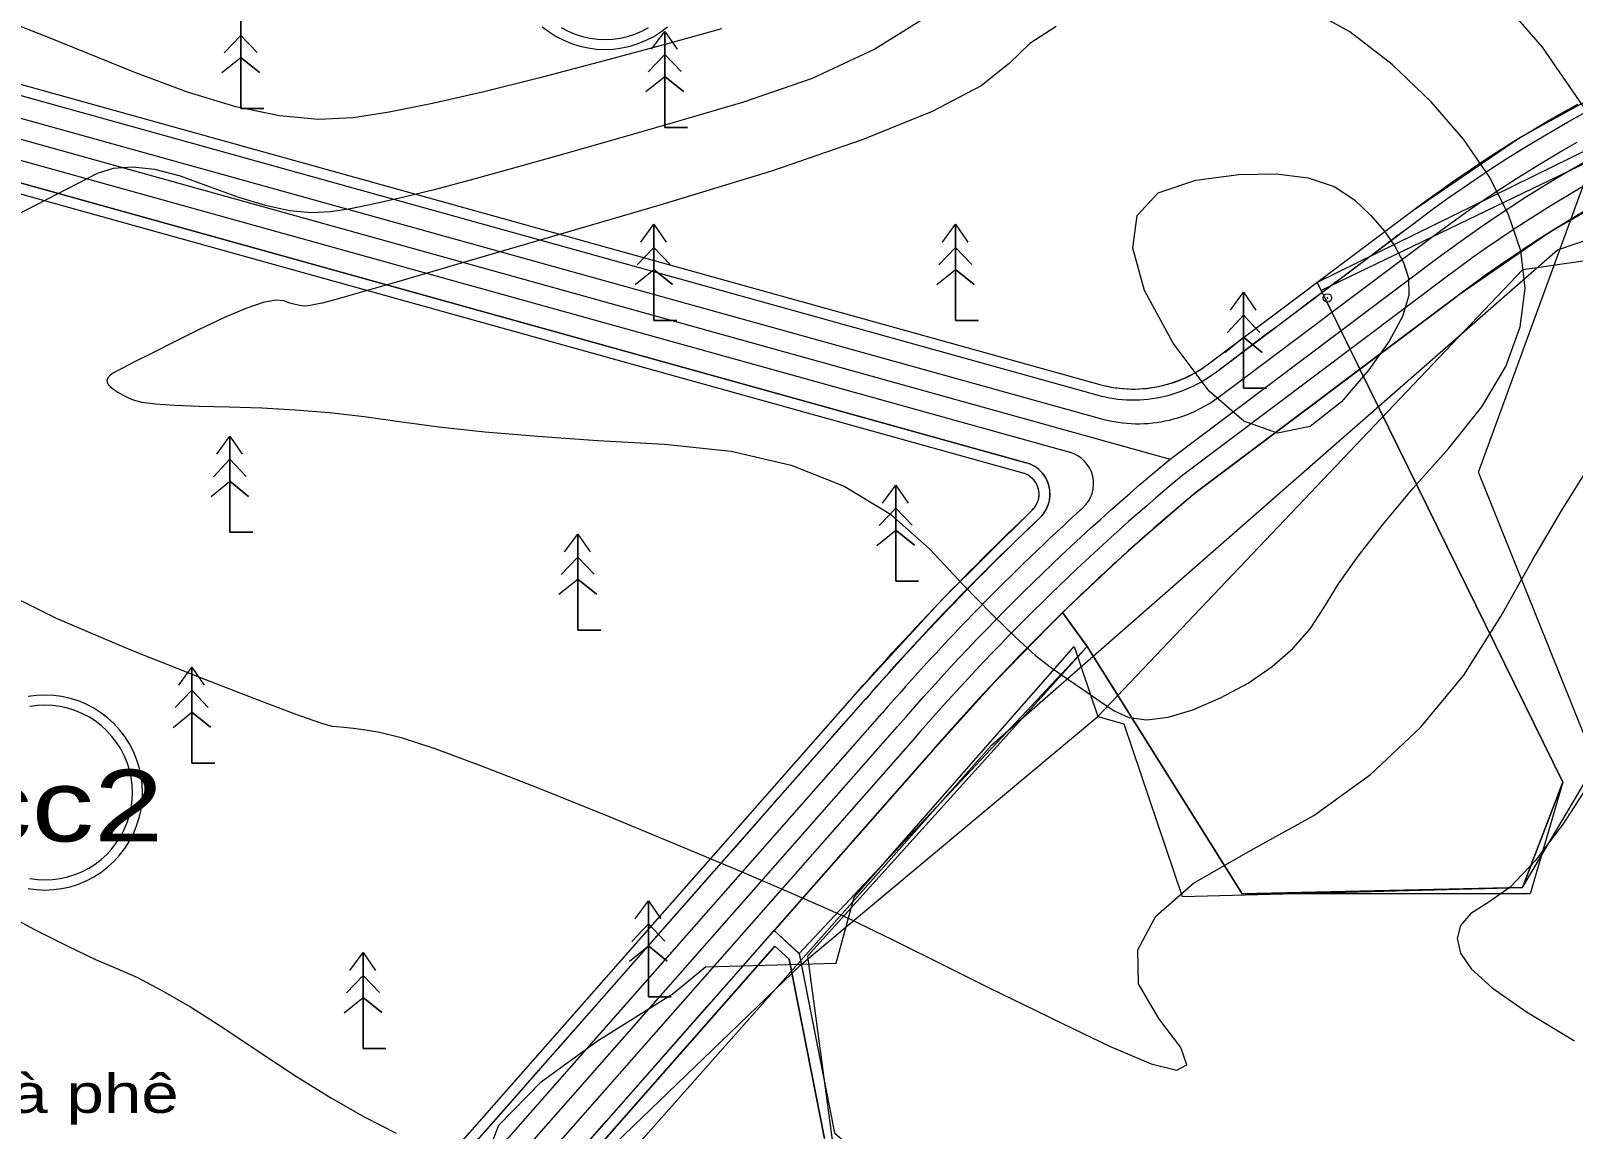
# Model space of a CAD drawing. Header units: metres. Extents: x 532950 to 537618, y 1849954 to 1853119.
# Drawn here: x 535438.9 to 535722.6, y 1851212.1 to 1851414.2 of the extents above; entities that cross this region are included whole.
import ezdxf

# ---------------------------------------------------------------- set-up
doc = ezdxf.new("R2010")
doc.units = ezdxf.units.M
doc.header["$LTSCALE"] = 3.1
doc.header["$PDMODE"] = 32
doc.header["$PDSIZE"] = 1.55
for name, color, linetype, lineweight in [('11', 7, 'Continuous', 13), ('12', 7, 'Continuous', 13), ('31', 7, 'Continuous', 13), ('44', 7, 'Continuous', 13), ('46', 7, 'Continuous', 13), ('48', 7, 'Continuous', 13), ('52', 7, 'Continuous', 13), ('53', 7, 'Continuous', 13), ('55', 7, 'Continuous', 13), ('58', 7, 'Continuous', 13), ('9', 7, 'Continuous', 13)]:
    doc.layers.add(name, color=color, linetype=linetype, lineweight=lineweight)

msp = doc.modelspace()

# ---------------------------------------------------------------- linework, layer by layer
at = {"layer": '11'}
for points in [[(535371.55, 1851412.45), (535648.5, 1851335.4)], [(535395.84, 1851056.05), (535598.32, 1851286.16), (535599.91, 1851287.99), (535601.51, 1851289.81), (535603.13, 1851291.62), (535604.75, 1851293.43), (535606.38, 1851295.22), (535608.03, 1851297.01), (535609.68, 1851298.79), (535611.35, 1851300.55), (535613.02, 1851302.31), (535614.7, 1851304.06), (535616.4, 1851305.8), (535618.1, 1851307.53), (535619.81, 1851309.25), (535621.54, 1851310.96), (535623.27, 1851312.66), (535625.01, 1851314.35), (535626.76, 1851316.03), (535628.52, 1851317.7), (535630.29, 1851319.36), (535632.07, 1851321.01), (535633.86, 1851322.65), (535635.66, 1851324.28), (535637.47, 1851325.9), (535639.28, 1851327.51), (535641.11, 1851329.11), (535642.94, 1851330.7), (535644.79, 1851332.28), (535646.64, 1851333.85), (535648.5, 1851335.4), (535697.82, 1851372.46), (535700.44, 1851374.4), (535703.08, 1851376.31), (535705.75, 1851378.18), (535708.45, 1851380.02), (535711.16, 1851381.82), (535713.9, 1851383.59), (535716.66, 1851385.32), (535719.45, 1851387.01), (535722.25, 1851388.67), (535725.08, 1851390.29)]]:
    msp.add_lwpolyline(points, dxfattribs=at)
at = {"layer": '12'}
for points in [[(535398.1, 1851415.18), (535635.57, 1851349.12), (535637.62, 1851348.65), (535639.7, 1851348.37), (535641.81, 1851348.28), (535643.91, 1851348.38), (535646, 1851348.68), (535648.04, 1851349.16), (535650.04, 1851349.83), (535651.97, 1851350.68), (535653.81, 1851351.71), (535655.55, 1851352.89), (535693.15, 1851381.15), (535712.84, 1851394.54), (535733.71, 1851406.01)], [(535398.1, 1851415.18), (535635.57, 1851349.12), (535636.27, 1851348.94), (535636.98, 1851348.78), (535637.69, 1851348.64), (535638.41, 1851348.52), (535639.13, 1851348.43), (535639.85, 1851348.36), (535640.57, 1851348.31), (535641.3, 1851348.28), (535642.03, 1851348.28), (535642.75, 1851348.3), (535643.48, 1851348.35), (535644.2, 1851348.41), (535644.92, 1851348.5), (535645.64, 1851348.62), (535646.35, 1851348.75), (535647.06, 1851348.91), (535647.77, 1851349.09), (535648.46, 1851349.29), (535649.15, 1851349.51), (535649.84, 1851349.76), (535650.51, 1851350.02), (535651.18, 1851350.31), (535651.84, 1851350.62), (535652.48, 1851350.95), (535653.12, 1851351.3), (535653.75, 1851351.67), (535654.36, 1851352.06), (535654.96, 1851352.47), (535655.55, 1851352.89), (535693.15, 1851381.15), (535695.79, 1851383.11), (535698.46, 1851385.03), (535701.14, 1851386.92), (535703.86, 1851388.77), (535706.6, 1851390.58), (535709.36, 1851392.36), (535712.14, 1851394.11), (535714.95, 1851395.82), (535717.78, 1851397.49), (535720.63, 1851399.12), (535723.5, 1851400.72)]]:
    msp.add_lwpolyline(points, dxfattribs=at)
at = {"layer": '31'}
for points in [[(535584.92, 1851210.36), (535578.37, 1851243.36), (535575.78, 1851245.79), (535398.7, 1851044.53)], [(535398.7, 1851044.53), (535575.78, 1851245.79), (535578.37, 1851243.36), (535584.92, 1851210.36)]]:
    msp.add_lwpolyline(points, dxfattribs=at)
at = {"layer": '44'}
msp.add_lwpolyline([(535879.64, 1851388.24), (535843.04, 1851396.21), (535771.25, 1851398.92), (535755.74, 1851396.46), (535736.74, 1851387.63), (535718.55, 1851377.25), (535701.29, 1851365.38), (535683.38, 1851351.91), (535720.75, 1851275.92), (535713.3, 1851256.54), (535661.75, 1851255.42), (535633.25, 1851300.92), (535628.72, 1851307.15), (535616.16, 1851294.37), (535604.16, 1851281.06), (535575.65, 1851248.66), (535580.25, 1851244.42), (535586.75, 1851211.42)], dxfattribs=at)
at = {"layer": '46'}
msp.add_lwpolyline([(535628.72, 1851307.15), (535633.25, 1851300.92), (535661.75, 1851255.42), (535713.3, 1851256.54), (535720.75, 1851275.92), (535683.38, 1851351.91), (535653.31, 1851329.32), (535640.8, 1851318.48)], close=True, dxfattribs=at)
at = {"layer": '48'}
for points in [[(536135.62, 1851789.72), (535515.37, 1851926.72), (535258.5, 1851965.9), (535022.43, 1852017.88), (534680.95, 1852158.73), (534430.5, 1852265), (534355.97, 1852086.4), (534346.16, 1851984.65), (534462.32, 1851750.84), (534498.61, 1851623.52), (534531.7, 1851526.54), (534597.02, 1851432.26), (534785.89, 1851296.54), (534919.77, 1851224.01), (534977.2, 1851164.91), (535024.78, 1851103.67), (535103, 1851049.67), (535187.68, 1851009.38), (535275.9, 1851002), (535384.77, 1851022.15), (535615.71, 1851282.83), (535719.74, 1851373.89), (535864.1, 1851423.04), (536000.85, 1851463.59)], [(535474.74, 1851160.47), (535590.98, 1851292.57), (535606.68, 1851309.65), (535623.13, 1851326.01), (535623.38, 1851326.27), (535623.6, 1851326.54), (535623.8, 1851326.83), (535623.97, 1851327.14), (535624.11, 1851327.46), (535624.22, 1851327.8), (535624.31, 1851328.14), (535624.36, 1851328.49), (535624.38, 1851328.84), (535624.38, 1851329.19), (535624.34, 1851329.54), (535624.27, 1851329.89), (535624.17, 1851330.22), (535624.04, 1851330.55), (535623.89, 1851330.87), (535623.71, 1851331.17), (535623.5, 1851331.45), (535623.26, 1851331.72), (535623.01, 1851331.96), (535622.73, 1851332.18), (535622.44, 1851332.38), (535622.13, 1851332.55), (535621.81, 1851332.69), (535621.48, 1851332.8), (535391.37, 1851396.81)], [(535474.74, 1851160.47), (535590.98, 1851292.57), (535592.03, 1851293.77), (535593.1, 1851294.97), (535594.16, 1851296.16), (535595.23, 1851297.35), (535596.31, 1851298.54), (535597.38, 1851299.72), (535598.46, 1851300.9), (535599.55, 1851302.08), (535600.64, 1851303.25), (535601.73, 1851304.42), (535602.82, 1851305.59), (535603.92, 1851306.75), (535605.02, 1851307.91), (535606.13, 1851309.07), (535607.24, 1851310.22), (535608.35, 1851311.37), (535609.47, 1851312.52), (535610.59, 1851313.66), (535611.71, 1851314.8), (535612.84, 1851315.94), (535613.97, 1851317.07), (535615.1, 1851318.2), (535616.24, 1851319.33), (535617.38, 1851320.45), (535618.52, 1851321.57), (535619.67, 1851322.69), (535620.82, 1851323.8), (535621.98, 1851324.91), (535623.13, 1851326.01), (535623.34, 1851326.22), (535623.53, 1851326.44), (535623.7, 1851326.68), (535623.85, 1851326.93), (535623.99, 1851327.18), (535624.1, 1851327.45), (535624.2, 1851327.73), (535624.28, 1851328.01), (535624.33, 1851328.29), (535624.37, 1851328.58), (535624.38, 1851328.87), (535624.38, 1851329.17), (535624.35, 1851329.46), (535624.3, 1851329.74), (535624.23, 1851330.03), (535624.14, 1851330.3), (535624.03, 1851330.58), (535623.91, 1851330.84), (535623.76, 1851331.09), (535623.59, 1851331.33), (535623.41, 1851331.56), (535623.21, 1851331.77), (535623, 1851331.97), (535622.77, 1851332.15), (535622.53, 1851332.32), (535622.28, 1851332.47), (535622.02, 1851332.6), (535621.75, 1851332.71), (535621.48, 1851332.8), (535391.37, 1851396.81)]]:
    msp.add_lwpolyline(points, dxfattribs=at)
at = {"layer": '52'}
for p, q in [((535388.96, 1851403.71), (535630.02, 1851336.65)), ((535699.5, 1851369.03), (535650.83, 1851332.46)), ((535477.42, 1851154.44), (535595.49, 1851288.62)), ((535601.14, 1851283.69), (535396.17, 1851050.75))]:
    msp.add_line(p, q, dxfattribs=at)
msp.add_lwpolyline([(535391.28, 1851410.85), (535635.86, 1851342.81), (535636.62, 1851342.61), (535637.39, 1851342.44), (535638.17, 1851342.29), (535638.94, 1851342.16), (535639.73, 1851342.06), (535640.51, 1851341.98), (535641.3, 1851341.93), (535642.09, 1851341.9), (535642.88, 1851341.9), (535643.67, 1851341.92), (535644.46, 1851341.97), (535645.24, 1851342.04), (535646.03, 1851342.14), (535646.81, 1851342.26), (535647.58, 1851342.41), (535648.35, 1851342.58), (535649.12, 1851342.77), (535649.88, 1851342.99), (535650.63, 1851343.24), (535651.37, 1851343.5), (535652.1, 1851343.79), (535652.83, 1851344.11), (535653.54, 1851344.44), (535654.25, 1851344.8), (535654.94, 1851345.18), (535655.62, 1851345.58), (535656.28, 1851346), (535656.94, 1851346.45), (535657.58, 1851346.91), (535696.14, 1851375.89), (535698.76, 1851377.83), (535701.41, 1851379.74), (535704.07, 1851381.61), (535706.77, 1851383.45), (535709.48, 1851385.25), (535712.22, 1851387.02), (535714.98, 1851388.75), (535717.77, 1851390.44), (535720.58, 1851392.1), (535723.4, 1851393.72)], dxfattribs=at)
for centre, radius, start, end in [((535849.68, 1851169.17), 250, 105.2579, 126.9219), ((535628.41, 1851330.87), 6, 312.1594, 74.4541), ((535923.4, 1851005.08), 425.99, 129.7803, 139.1549), ((535923.4, 1851005.08), 433.49, 132.1594, 139.1506)]:
    msp.add_arc(centre, radius, start, end, dxfattribs=at)
at = {"layer": '53'}
for p, q in [((535391.9, 1851398.74), (535622.02, 1851334.73)), ((535653.31, 1851329.32), (535701.29, 1851365.38)), ((535476.24, 1851159.15), (535592.48, 1851291.25)), ((535397.2, 1851045.86), (535604.16, 1851281.06))]:
    msp.add_line(p, q, dxfattribs=at)
for points in [[(535397.57, 1851413.26), (535635.03, 1851347.2), (535635.79, 1851347), (535636.56, 1851346.82), (535637.34, 1851346.67), (535638.12, 1851346.54), (535638.9, 1851346.44), (535639.69, 1851346.36), (535640.47, 1851346.31), (535641.26, 1851346.29), (535642.05, 1851346.28), (535642.84, 1851346.31), (535643.63, 1851346.35), (535644.42, 1851346.43), (535645.2, 1851346.52), (535645.98, 1851346.64), (535646.75, 1851346.79), (535647.52, 1851346.96), (535648.29, 1851347.16), (535649.05, 1851347.38), (535649.8, 1851347.62), (535650.54, 1851347.89), (535651.28, 1851348.17), (535652, 1851348.49), (535652.72, 1851348.82), (535653.42, 1851349.18), (535654.11, 1851349.56), (535654.79, 1851349.96), (535655.46, 1851350.39), (535656.11, 1851350.83), (535656.75, 1851351.29), (535694.35, 1851379.55), (535696.97, 1851381.49), (535699.61, 1851383.4), (535702.28, 1851385.27), (535704.98, 1851387.11), (535707.69, 1851388.91), (535710.43, 1851390.68), (535713.19, 1851392.41), (535715.98, 1851394.1), (535718.78, 1851395.76), (535721.61, 1851397.38), (535724.46, 1851398.96)], [(535626.37, 1851329.29), (535626.33, 1851329.72), (535626.26, 1851330.15), (535626.16, 1851330.58), (535626.02, 1851330.99), (535625.86, 1851331.4), (535625.66, 1851331.79), (535625.44, 1851332.17), (535625.2, 1851332.53), (535624.92, 1851332.87), (535624.63, 1851333.19), (535624.31, 1851333.49), (535623.97, 1851333.76), (535623.61, 1851334.01), (535623.23, 1851334.23), (535622.84, 1851334.42), (535622.44, 1851334.59), (535622.02, 1851334.73), (535391.9, 1851398.74)], [(535520.33, 1851209.26), (535524.34, 1851213.82), (535528.35, 1851218.37), (535532.36, 1851222.93), (535536.37, 1851227.48), (535540.38, 1851232.04), (535544.38, 1851236.59), (535548.39, 1851241.15), (535552.4, 1851245.71), (535556.41, 1851250.26), (535560.42, 1851254.82), (535564.43, 1851259.37), (535568.44, 1851263.93), (535572.44, 1851268.48), (535576.45, 1851273.04), (535580.46, 1851277.6), (535584.47, 1851282.15), (535588.48, 1851286.71), (535592.48, 1851291.25), (535593.53, 1851292.45), (535594.59, 1851293.64), (535595.65, 1851294.83), (535596.72, 1851296.01), (535597.79, 1851297.19), (535598.86, 1851298.37), (535599.94, 1851299.55), (535601.02, 1851300.72), (535602.1, 1851301.89), (535603.19, 1851303.06), (535604.28, 1851304.22), (535605.37, 1851305.38), (535606.47, 1851306.53), (535607.57, 1851307.69), (535608.68, 1851308.84), (535609.79, 1851309.98), (535610.9, 1851311.12), (535612.02, 1851312.26), (535613.13, 1851313.4), (535614.26, 1851314.53), (535615.38, 1851315.66), (535616.51, 1851316.78), (535617.64, 1851317.91), (535618.78, 1851319.02), (535619.92, 1851320.14), (535621.06, 1851321.25), (535622.21, 1851322.36), (535623.36, 1851323.46), (535624.51, 1851324.56), (535624.82, 1851324.88), (535625.1, 1851325.21), (535625.36, 1851325.56), (535625.59, 1851325.93), (535625.79, 1851326.32), (535625.96, 1851326.72), (535626.11, 1851327.13), (535626.23, 1851327.55), (535626.31, 1851327.98), (535626.36, 1851328.42), (535626.38, 1851328.85), (535626.37, 1851329.29)]]:
    msp.add_lwpolyline(points, dxfattribs=at)
for centre, radius, start, end in [((535851.47, 1851165.51), 250, 105.2579, 126.9219), ((535620.41, 1851328.95), 6, 313.0926, 74.4541), ((535923.4, 1851005.08), 421.99, 129.7938, 139.1573), ((535923.4, 1851005.08), 437.49, 133.0926, 139.1483)]:
    msp.add_arc(centre, radius, start, end, dxfattribs=at)
at = {"layer": '55'}
for p, q in [((535477.52, 1851417.59), (535477.52, 1851399.92)), ((535555.52, 1851414.09), (535555.52, 1851396.42)), ((535474.46, 1851410.15), (535477.52, 1851413.35)), ((535480.5, 1851410.21), (535477.52, 1851413.35)), ((535474.04, 1851406.52), (535477.52, 1851409.3)), ((535480.93, 1851406.53), (535477.52, 1851409.3)), ((535552.46, 1851406.65), (535555.52, 1851409.85)), ((535558.5, 1851406.71), (535555.52, 1851409.85)), ((535552.04, 1851403.02), (535555.52, 1851405.8)), ((535558.93, 1851403.03), (535555.52, 1851405.8)), ((535477.52, 1851399.92), (535481.72, 1851399.92)), ((535555.52, 1851396.42), (535559.72, 1851396.42)), ((535553.52, 1851378.59), (535553.52, 1851360.92)), ((535609.02, 1851378.59), (535609.02, 1851360.92)), ((535550.46, 1851371.15), (535553.52, 1851374.35)), ((535556.5, 1851371.21), (535553.52, 1851374.35)), ((535605.96, 1851371.15), (535609.02, 1851374.35)), ((535612, 1851371.21), (535609.02, 1851374.35)), ((535550.04, 1851367.52), (535553.52, 1851370.3)), ((535556.93, 1851367.53), (535553.52, 1851370.3)), ((535605.54, 1851367.52), (535609.02, 1851370.3)), ((535612.43, 1851367.53), (535609.02, 1851370.3)), ((535662.02, 1851366.09), (535662.02, 1851348.42)), ((535553.52, 1851360.92), (535557.72, 1851360.92)), ((535609.02, 1851360.92), (535613.22, 1851360.92)), ((535658.96, 1851358.65), (535662.02, 1851361.85)), ((535665, 1851358.71), (535662.02, 1851361.85)), ((535658.54, 1851355.02), (535662.02, 1851357.8)), ((535665.43, 1851355.03), (535662.02, 1851357.8)), ((535662.02, 1851348.42), (535666.22, 1851348.42)), ((535475.52, 1851339.59), (535475.52, 1851321.92)), ((535472.46, 1851332.15), (535475.52, 1851335.35)), ((535478.5, 1851332.21), (535475.52, 1851335.35)), ((535472.04, 1851328.52), (535475.52, 1851331.3)), ((535478.93, 1851328.53), (535475.52, 1851331.3)), ((535598.02, 1851330.59), (535598.02, 1851312.92)), ((535594.96, 1851323.15), (535598.02, 1851326.35)), ((535601, 1851323.21), (535598.02, 1851326.35)), ((535475.52, 1851321.92), (535479.72, 1851321.92)), ((535539.52, 1851321.59), (535539.52, 1851303.92)), ((535594.54, 1851319.52), (535598.02, 1851322.3)), ((535601.43, 1851319.53), (535598.02, 1851322.3)), ((535536.46, 1851314.15), (535539.52, 1851317.35)), ((535542.5, 1851314.21), (535539.52, 1851317.35)), ((535536.04, 1851310.52), (535539.52, 1851313.3)), ((535542.93, 1851310.53), (535539.52, 1851313.3)), ((535598.02, 1851312.92), (535602.22, 1851312.92)), ((535539.52, 1851303.92), (535543.72, 1851303.92)), ((535468.52, 1851297.09), (535468.52, 1851279.42)), ((535465.46, 1851289.65), (535468.52, 1851292.85)), ((535471.5, 1851289.71), (535468.52, 1851292.85)), ((535465.04, 1851286.02), (535468.52, 1851288.8)), ((535471.93, 1851286.03), (535468.52, 1851288.8)), ((535468.52, 1851279.42), (535472.72, 1851279.42)), ((535552.52, 1851254.09), (535552.52, 1851236.42)), ((535549.46, 1851246.65), (535552.52, 1851249.85)), ((535555.5, 1851246.71), (535552.52, 1851249.85)), ((535500.02, 1851244.59), (535500.02, 1851226.92)), ((535549.04, 1851243.02), (535552.52, 1851245.8)), ((535555.93, 1851243.03), (535552.52, 1851245.8)), ((535496.96, 1851237.15), (535500.02, 1851240.35)), ((535503, 1851237.21), (535500.02, 1851240.35)), ((535496.54, 1851233.52), (535500.02, 1851236.3)), ((535503.43, 1851233.53), (535500.02, 1851236.3)), ((535552.52, 1851236.42), (535556.72, 1851236.42)), ((535500.02, 1851226.92), (535504.22, 1851226.92))]:
    msp.add_line(p, q, dxfattribs=at)
for points in [[(534435.03, 1852302.36), (534325.72, 1852049.19), (534353.84, 1851932.14), (534451.76, 1851760.49), (534494.46, 1851609.32), (534521.83, 1851454.43), (534874.06, 1851297.73), (534980.01, 1851227.29), (535025.25, 1851130.42), (535137.96, 1851046.53), (535351.9, 1851022.3), (535580.64, 1851242.44), (535635.18, 1851288.02), (535713.41, 1851370.26), (536002.4, 1851411.83), (536158.14, 1851571.22), (536125.75, 1851798.92), (536134.25, 1851845.92), (534499.31, 1852312.5)], [(535692.43, 1851365.49), (535691.24, 1851361.61), (535688.77, 1851357.06), (535685.02, 1851351.84), (535680.01, 1851345.94), (535674.24, 1851341.38), (535668.27, 1851340.18), (535662.07, 1851342.34), (535655.65, 1851347.87), (535649.02, 1851356.75), (535643.8, 1851366.39), (535641.61, 1851374.22), (535642.45, 1851380.21), (535646.32, 1851384.38), (535653.23, 1851386.73), (535661.14, 1851387.73), (535668.02, 1851387.87), (535673.86, 1851387.14), (535678.66, 1851385.54), (535682.44, 1851383.08), (535685.44, 1851380.19), (535687.94, 1851377.31), (535689.92, 1851374.43), (535691.4, 1851371.56), (535692.36, 1851368.69)]]:
    msp.add_lwpolyline(points, close=True, dxfattribs=at)
for points in [[(535890.75, 1851425.42), (535873.75, 1851389.92), (535771.25, 1851398.92), (535730.25, 1851392.42), (535676.25, 1851366.42), (535720.75, 1851275.92), (535714.75, 1851255.42), (535661.75, 1851255.42), (535633.25, 1851300.92), (535580.25, 1851244.42), (535586.75, 1851211.42), (535668.75, 1851139.92), (535718.75, 1851139.92), (535765.25, 1851093.42), (535782.25, 1851036.42), (535706.25, 1850935.42), (535697.75, 1850879.92), (535712.15, 1850835.21)], [(535724.46, 1851400.34), (535716.99, 1851411.17), (535707.61, 1851422.02)], [(535464.96, 1851356.78), (535461.05, 1851354.82), (535457.97, 1851353.27), (535455.73, 1851352.13), (535454.33, 1851351.41), (535453.52, 1851350.9), (535453.03, 1851350.37), (535452.85, 1851349.84), (535453, 1851349.3), (535453.47, 1851348.75), (535454.14, 1851348.2), (535454.91, 1851347.68), (535455.76, 1851347.19), (535456.7, 1851346.73), (535457.73, 1851346.29), (535459.3, 1851345.89), (535461.84, 1851345.57), (535465.36, 1851345.32), (535469.86, 1851345.13), (535475.34, 1851345.02), (535481.37, 1851344.84), (535487.53, 1851344.48), (535493.8, 1851343.94), (535500.19, 1851343.2), (535506.71, 1851342.29), (535513.92, 1851341.31), (535522.4, 1851340.41), (535532.15, 1851339.59), (535543.17, 1851338.83), (535555.46, 1851338.16), (535567.75, 1851336.87), (535578.77, 1851334.29), (535588.53, 1851330.42), (535597.03, 1851325.26), (535604.26, 1851318.8), (535610.42, 1851312.25), (535615.72, 1851306.81), (535620.15, 1851302.48), (535623.72, 1851299.25), (535626.43, 1851297.14), (535628.71, 1851295.56), (535631.03, 1851293.97), (535633.38, 1851292.35), (535635.76, 1851290.71), (535638.18, 1851289.06), (535640.9, 1851287.82), (535644.22, 1851287.43), (535648.14, 1851287.91), (535652.65, 1851289.24), (535657.75, 1851291.43), (535662.83, 1851294.18), (535667.27, 1851297.22), (535671.08, 1851300.54), (535674.24, 1851304.15), (535676.76, 1851308.03), (535679.44, 1851312.42), (535683.08, 1851317.55), (535687.68, 1851323.42), (535693.23, 1851330.03), (535699.75, 1851337.38), (535705.87, 1851345), (535710.26, 1851352.45), (535712.91, 1851359.72), (535713.82, 1851366.81), (535713, 1851373.72), (535710.7, 1851380.55), (535707.19, 1851387.39), (535702.46, 1851394.24), (535696.53, 1851401.11), (535689.37, 1851407.99), (535681.53, 1851414.04), (535673.52, 1851418.42)], [(535481.72, 1851399.92), (535477.52, 1851399.92), (535477.52, 1851417.59)], [(535604.52, 1851417.28), (535594.14, 1851410.84), (535582.63, 1851405.43), (535570, 1851401.05), (535557.43, 1851397.4), (535546.12, 1851394.13), (535536.05, 1851391.26), (535527.24, 1851388.78), (535519.68, 1851386.7), (535513.1, 1851384.96)], [(535565.95, 1851414.55), (535556.03, 1851411.83), (535544.39, 1851408.66), (535532.55, 1851405.52), (535522, 1851402.9), (535512.77, 1851400.81), (535504.83, 1851399.23), (535498.21, 1851398.18), (535491.82, 1851397.88), (535484.6, 1851398.57), (535476.57, 1851400.24), (535467.71, 1851402.89), (535458.02, 1851406.53), (535448.92, 1851410.24), (535441.82, 1851413.11), (535436.7, 1851415.14)], [(535627.53, 1851414.99), (535622.68, 1851411.84), (535618.89, 1851408.21), (535613.72, 1851404.06), (535604.71, 1851399.38), (535591.85, 1851394.15), (535575.14, 1851388.39), (535554.59, 1851382.09), (535534.23, 1851376.15), (535518.08, 1851371.44), (535506.16, 1851367.97), (535498.45, 1851365.73), (535494.97, 1851364.74), (535493.66, 1851364.39), (535492.5, 1851364.11), (535491.49, 1851363.88), (535490.61, 1851363.7), (535489.88, 1851363.59), (535489.18, 1851363.55), (535488.39, 1851363.63), (535487.5, 1851363.81), (535486.53, 1851364.11), (535485.46, 1851364.51), (535483.94, 1851364.66)], [(535553.09, 1851410.8), (535555.52, 1851414.09), (535557.79, 1851410.8)], [(535553.09, 1851410.8), (535555.52, 1851414.09), (535557.79, 1851410.8)], [(535559.72, 1851396.42), (535555.52, 1851396.42), (535555.52, 1851414.09)], [(535474.46, 1851410.15), (535477.52, 1851413.35), (535480.5, 1851410.21)], [(535474.04, 1851406.52), (535477.52, 1851409.3), (535480.93, 1851406.53)], [(535552.46, 1851406.65), (535555.52, 1851409.85), (535558.5, 1851406.71)], [(535552.04, 1851403.02), (535555.52, 1851405.8), (535558.93, 1851403.03)], [(535520.14, 1851200.32), (535525, 1851212.84), (535532.78, 1851220.78), (535543.11, 1851228.33), (535557.06, 1851237.08), (535563.01, 1851241.97), (535587.04, 1851242.61), (535590.35, 1851254.76), (535630.84, 1851300.88), (535635.18, 1851288.02), (535639.99, 1851286.68), (535650.7, 1851254.92), (535713.3, 1851256.54), (535726.82, 1851279.32), (535705.21, 1851332.98), (535726.76, 1851391.89), (535773.49, 1851393.47), (535774.17, 1851398.36), (535843.04, 1851396.21), (535879.64, 1851388.24)], [(535873.75, 1851389.92), (535771.25, 1851398.92), (535729.55, 1851394.42), (535675.54, 1851367.86), (535720.75, 1851275.92), (535714.75, 1851255.42), (535661.75, 1851255.42), (535633.25, 1851300.92), (535581.75, 1851243.92), (535587.02, 1851204.59), (535667.25, 1851141.42), (535718.75, 1851139.92), (535765.25, 1851093.42), (535779.19, 1851026.75), (535706.25, 1850935.42), (535697.75, 1850879.92), (535712.15, 1850835.21), (536162.74, 1851108.23)], [(535466.43, 1851387.45), (535461.71, 1851388.65), (535457.58, 1851389.13), (535454.04, 1851388.89), (535451.1, 1851387.93), (535447.43, 1851386.06), (535441.72, 1851383.12), (535433.98, 1851379.09)], [(535513.1, 1851384.96), (535507.25, 1851383.5), (535502.13, 1851382.34), (535497.72, 1851381.47), (535494.04, 1851380.89), (535490.5, 1851380.72), (535486.5, 1851381.1), (535482.03, 1851382.03), (535477.12, 1851383.5), (535471.74, 1851385.52), (535466.43, 1851387.45)], [(535551.09, 1851375.3), (535553.52, 1851378.59), (535555.79, 1851375.3)], [(535551.09, 1851375.3), (535553.52, 1851378.59), (535555.79, 1851375.3)], [(535557.72, 1851360.92), (535553.52, 1851360.92), (535553.52, 1851378.59)], [(535606.59, 1851375.3), (535609.02, 1851378.59), (535611.29, 1851375.3)], [(535606.59, 1851375.3), (535609.02, 1851378.59), (535611.29, 1851375.3)], [(535613.22, 1851360.92), (535609.02, 1851360.92), (535609.02, 1851378.59)], [(535550.46, 1851371.15), (535553.52, 1851374.35), (535556.5, 1851371.21)], [(535605.96, 1851371.15), (535609.02, 1851374.35), (535612, 1851371.21)], [(535550.04, 1851367.52), (535553.52, 1851370.3), (535556.93, 1851367.53)], [(535605.54, 1851367.52), (535609.02, 1851370.3), (535612.43, 1851367.53)], [(535659.59, 1851362.8), (535662.02, 1851366.09), (535664.29, 1851362.8)], [(535659.59, 1851362.8), (535662.02, 1851366.09), (535664.29, 1851362.8)], [(535666.22, 1851348.42), (535662.02, 1851348.42), (535662.02, 1851366.09)], [(535483.94, 1851364.66), (535481.61, 1851364.2), (535478.46, 1851363.13), (535474.5, 1851361.45), (535469.73, 1851359.17), (535464.96, 1851356.78)], [(535658.96, 1851358.65), (535662.02, 1851361.85), (535665, 1851358.71)], [(535658.54, 1851355.02), (535662.02, 1851357.8), (535665.43, 1851355.03)], [(535473.09, 1851336.3), (535475.52, 1851339.59), (535477.79, 1851336.3)], [(535473.09, 1851336.3), (535475.52, 1851339.59), (535477.79, 1851336.3)], [(535479.72, 1851321.92), (535475.52, 1851321.92), (535475.52, 1851339.59)], [(535472.46, 1851332.15), (535475.52, 1851335.35), (535478.5, 1851332.21)], [(535431.14, 1851312.25), (535443.53, 1851306.12), (535457.09, 1851300.33), (535469.9, 1851295.27), (535480.02, 1851291.33), (535487.44, 1851288.52), (535492.18, 1851286.83), (535494.23, 1851286.26), (535495.14, 1851286.2), (535496.48, 1851286.07), (535498.25, 1851285.85), (535500.44, 1851285.54), (535503.05, 1851285.15), (535507, 1851284.18), (535513.2, 1851282.14), (535521.64, 1851279.03), (535532.33, 1851274.85), (535545.26, 1851269.6), (535558.3, 1851264.21), (535569.29, 1851259.61), (535578.25, 1851255.79), (535585.16, 1851252.76), (535590.04, 1851250.52), (535593.8, 1851248.71), (535597.38, 1851246.97), (535600.79, 1851245.29), (535604.02, 1851243.68), (535607.08, 1851242.14), (535610.66, 1851240.34), (535615.47, 1851237.97), (535621.52, 1851235.02), (535628.81, 1851231.49), (535637.33, 1851227.39), (535645, 1851224.08), (535649.74, 1851222.93), (535651.56, 1851223.95), (535650.45, 1851227.12), (535646.42, 1851232.46), (535642.7, 1851238.83), (535642.52, 1851245.11), (535645.89, 1851251.29), (535652.81, 1851257.36), (535663.28, 1851263.35), (535674.91, 1851269.81), (535685.33, 1851277.36), (535694.55, 1851285.97), (535702.55, 1851295.66), (535709.34, 1851306.43), (535715.21, 1851316.94), (535720.47, 1851325.88), (535725.12, 1851333.24)], [(535472.04, 1851328.52), (535475.52, 1851331.3), (535478.93, 1851328.53)], [(535595.59, 1851327.3), (535598.02, 1851330.59), (535600.29, 1851327.3)], [(535595.59, 1851327.3), (535598.02, 1851330.59), (535600.29, 1851327.3)], [(535602.22, 1851312.92), (535598.02, 1851312.92), (535598.02, 1851330.59)], [(535594.96, 1851323.15), (535598.02, 1851326.35), (535601, 1851323.21)], [(535537.09, 1851318.3), (535539.52, 1851321.59), (535541.79, 1851318.3)], [(535537.09, 1851318.3), (535539.52, 1851321.59), (535541.79, 1851318.3)], [(535543.72, 1851303.92), (535539.52, 1851303.92), (535539.52, 1851321.59)], [(535594.54, 1851319.52), (535598.02, 1851322.3), (535601.43, 1851319.53)], [(535536.46, 1851314.15), (535539.52, 1851317.35), (535542.5, 1851314.21)], [(535536.04, 1851310.52), (535539.52, 1851313.3), (535542.93, 1851310.53)], [(535466.09, 1851293.8), (535468.52, 1851297.09), (535470.79, 1851293.8)], [(535466.09, 1851293.8), (535468.52, 1851297.09), (535470.79, 1851293.8)], [(535472.72, 1851279.42), (535468.52, 1851279.42), (535468.52, 1851297.09)], [(535465.46, 1851289.65), (535468.52, 1851292.85), (535471.5, 1851289.71)], [(535465.04, 1851286.02), (535468.52, 1851288.8), (535471.93, 1851286.03)], [(535726.48, 1851277.13), (535720.8, 1851268.29), (535715.66, 1851261.45), (535711.04, 1851256.61), (535706.96, 1851253.76), (535703.79, 1851251.79), (535701.89, 1851249.59), (535701.28, 1851247.15), (535701.94, 1851244.48), (535703.89, 1851241.58), (535707.73, 1851238.09), (535714.07, 1851233.68), (535722.9, 1851228.34)], [(535432.08, 1851252.86), (535439.43, 1851248.92), (535445.66, 1851245.74), (535450.76, 1851243.31), (535454.73, 1851241.63), (535458.51, 1851239.98), (535463.01, 1851237.63), (535468.24, 1851234.57), (535474.19, 1851230.81), (535480.87, 1851226.34), (535487.73, 1851221.79), (535494.22, 1851217.78), (535500.34, 1851214.3), (535506.08, 1851211.37)], [(535550.09, 1851250.8), (535552.52, 1851254.09), (535554.79, 1851250.8)], [(535550.09, 1851250.8), (535552.52, 1851254.09), (535554.79, 1851250.8)], [(535556.72, 1851236.42), (535552.52, 1851236.42), (535552.52, 1851254.09)], [(535549.46, 1851246.65), (535552.52, 1851249.85), (535555.5, 1851246.71)], [(535497.59, 1851241.3), (535500.02, 1851244.59), (535502.29, 1851241.3)], [(535497.59, 1851241.3), (535500.02, 1851244.59), (535502.29, 1851241.3)], [(535504.22, 1851226.92), (535500.02, 1851226.92), (535500.02, 1851244.59)], [(535549.04, 1851243.02), (535552.52, 1851245.8), (535555.93, 1851243.03)], [(535496.96, 1851237.15), (535500.02, 1851240.35), (535503, 1851237.21)], [(535496.54, 1851233.52), (535500.02, 1851236.3), (535503.43, 1851233.53)]]:
    msp.add_lwpolyline(points, dxfattribs=at)
msp.add_point((535677.42, 1851365.05), dxfattribs=at)
at = {"layer": '58'}
for points in [[(535397.57, 1851413.26), (535635.03, 1851347.2), (535635.79, 1851347), (535636.56, 1851346.82), (535637.34, 1851346.67), (535638.12, 1851346.54), (535638.9, 1851346.44), (535639.69, 1851346.36), (535640.47, 1851346.31), (535641.26, 1851346.29), (535642.05, 1851346.28), (535642.84, 1851346.31), (535643.63, 1851346.35), (535644.42, 1851346.43), (535645.2, 1851346.52), (535645.98, 1851346.64), (535646.75, 1851346.79), (535647.52, 1851346.96), (535648.29, 1851347.16), (535649.05, 1851347.38), (535649.8, 1851347.62), (535650.54, 1851347.89), (535651.28, 1851348.17), (535652, 1851348.49), (535652.72, 1851348.82), (535653.42, 1851349.18), (535654.11, 1851349.56), (535654.79, 1851349.96), (535655.46, 1851350.39), (535656.11, 1851350.83), (535656.75, 1851351.29), (535658.04, 1851352.27), (535659.34, 1851353.24), (535660.64, 1851354.22), (535661.93, 1851355.19), (535663.23, 1851356.16), (535664.53, 1851357.14), (535665.82, 1851358.11), (535667.12, 1851359.09), (535668.42, 1851360.06), (535669.71, 1851361.04), (535671.01, 1851362.01), (535672.31, 1851362.99), (535673.6, 1851363.96), (535674.9, 1851364.93), (535676.2, 1851365.91), (535677.49, 1851366.88), (535678.79, 1851367.86), (535680.09, 1851368.83), (535681.38, 1851369.81), (535682.68, 1851370.78), (535683.98, 1851371.75), (535685.27, 1851372.73), (535686.57, 1851373.7), (535687.87, 1851374.68), (535689.17, 1851375.65), (535690.46, 1851376.63), (535691.76, 1851377.6), (535693.06, 1851378.58), (535694.35, 1851379.55), (535696.97, 1851381.49), (535699.61, 1851383.4), (535702.28, 1851385.27), (535704.98, 1851387.11), (535707.69, 1851388.91), (535710.43, 1851390.68), (535713.19, 1851392.41), (535715.98, 1851394.1), (535718.78, 1851395.76), (535721.61, 1851397.38), (535724.46, 1851398.96)], [(535722.86, 1851379.89), (535721.01, 1851378.77), (535719.16, 1851377.63), (535717.33, 1851376.48), (535715.51, 1851375.31), (535713.69, 1851374.12), (535711.89, 1851372.92), (535710.1, 1851371.7), (535708.31, 1851370.46), (535706.54, 1851369.22), (535704.78, 1851367.95), (535703.03, 1851366.67), (535701.29, 1851365.38), (535683.38, 1851351.91), (535720.75, 1851275.92), (535713.3, 1851256.54), (535661.75, 1851255.42), (535633.25, 1851300.92), (535628.72, 1851307.15), (535627.84, 1851306.29), (535626.96, 1851305.42), (535626.08, 1851304.55), (535625.21, 1851303.68), (535624.33, 1851302.8), (535623.46, 1851301.93), (535622.59, 1851301.05), (535621.73, 1851300.16), (535620.86, 1851299.28), (535620, 1851298.39), (535619.15, 1851297.5), (535618.29, 1851296.61), (535617.44, 1851295.72), (535616.59, 1851294.82), (535615.74, 1851293.92), (535614.9, 1851293.02), (535614.05, 1851292.11), (535613.21, 1851291.2), (535612.38, 1851290.29), (535611.54, 1851289.38), (535610.71, 1851288.47), (535609.88, 1851287.55), (535609.06, 1851286.63), (535608.23, 1851285.71), (535607.41, 1851284.78), (535606.6, 1851283.86), (535605.78, 1851282.93), (535604.97, 1851282), (535604.16, 1851281.06), (535575.65, 1851248.66), (535580.25, 1851244.42), (535586.75, 1851211.42)], [(535538.72, 1851206.7), (535544.88, 1851213.69), (535551.03, 1851220.69), (535557.19, 1851227.68), (535563.34, 1851234.67), (535569.49, 1851241.66), (535575.65, 1851248.66), (535580.21, 1851244.38), (535586.75, 1851211.42)]]:
    msp.add_lwpolyline(points, dxfattribs=at)
msp.add_lwpolyline([(535628.72, 1851307.15), (535633.25, 1851300.92), (535661.75, 1851255.42), (535713.3, 1851256.54), (535720.75, 1851275.92), (535683.38, 1851351.91), (535653.31, 1851329.32), (535652.44, 1851328.59), (535651.56, 1851327.86), (535650.69, 1851327.12), (535649.82, 1851326.38), (535648.95, 1851325.64), (535648.08, 1851324.9), (535647.22, 1851324.15), (535646.36, 1851323.4), (535645.5, 1851322.65), (535644.64, 1851321.9), (535643.78, 1851321.14), (535642.93, 1851320.38), (535642.08, 1851319.62), (535641.23, 1851318.86), (535640.38, 1851318.1), (535639.53, 1851317.33), (535638.69, 1851316.56), (535637.85, 1851315.79), (535637.01, 1851315.02), (535636.17, 1851314.24), (535635.33, 1851313.46), (535634.5, 1851312.68), (535633.67, 1851311.9), (535632.84, 1851311.11), (535632.01, 1851310.32), (535631.19, 1851309.53), (535630.36, 1851308.74), (535629.54, 1851307.95)], close=True, dxfattribs=at)
at = {"layer": '9'}
for points in [[(535532.98, 1851414.96), (535534.22, 1851414.01), (535535.54, 1851413.17), (535536.93, 1851412.45), (535538.37, 1851411.85), (535539.87, 1851411.38), (535541.39, 1851411.04), (535542.95, 1851410.84), (535544.51, 1851410.77), (535546.07, 1851410.84), (535547.62, 1851411.04), (535549.15, 1851411.38), (535550.64, 1851411.85), (535552.09, 1851412.45), (535553.48, 1851413.17), (535554.8, 1851414.01), (535556.04, 1851414.96)], [(535536.47, 1851414.78), (535537.71, 1851414.13), (535539.01, 1851413.59), (535540.35, 1851413.17), (535541.72, 1851412.87), (535543.11, 1851412.69), (535544.51, 1851412.62), (535545.91, 1851412.69), (535547.3, 1851412.87), (535548.67, 1851413.17), (535550.01, 1851413.59), (535551.31, 1851414.13), (535552.55, 1851414.78)], [(535438.37, 1851256.37), (535439.92, 1851256.16), (535441.48, 1851256.09), (535443.05, 1851256.16), (535444.6, 1851256.37), (535446.12, 1851256.7), (535447.62, 1851257.17), (535449.06, 1851257.77), (535450.45, 1851258.5), (535451.77, 1851259.34), (535453.01, 1851260.29), (535454.17, 1851261.35), (535455.22, 1851262.5), (535456.18, 1851263.74), (535457.02, 1851265.06), (535457.74, 1851266.45), (535458.34, 1851267.9), (535458.81, 1851269.39), (535459.15, 1851270.92), (535459.35, 1851272.47), (535459.42, 1851274.03), (535459.35, 1851275.59), (535459.15, 1851277.15), (535458.81, 1851278.67), (535458.34, 1851280.17), (535457.74, 1851281.61), (535457.02, 1851283), (535456.18, 1851284.32), (535455.22, 1851285.56), (535454.17, 1851286.71), (535453.01, 1851287.77), (535451.77, 1851288.72), (535450.45, 1851289.56), (535449.06, 1851290.29), (535447.62, 1851290.89), (535446.12, 1851291.36), (535444.6, 1851291.7), (535443.05, 1851291.9), (535441.48, 1851291.97), (535439.92, 1851291.9), (535438.37, 1851291.7)], [(535438.69, 1851258.19), (535440.08, 1851258.01), (535441.48, 1851257.95), (535442.88, 1851258.01), (535444.27, 1851258.19), (535445.64, 1851258.5), (535446.98, 1851258.92), (535448.28, 1851259.46), (535449.52, 1851260.1), (535450.71, 1851260.86), (535451.82, 1851261.71), (535452.85, 1851262.66), (535453.8, 1851263.69), (535454.66, 1851264.81), (535455.41, 1851265.99), (535456.06, 1851267.23), (535456.59, 1851268.53), (535457.02, 1851269.87), (535457.32, 1851271.24), (535457.5, 1851272.63), (535457.56, 1851274.03), (535457.5, 1851275.43), (535457.32, 1851276.82), (535457.02, 1851278.19), (535456.59, 1851279.53), (535456.06, 1851280.83), (535455.41, 1851282.07), (535454.66, 1851283.25), (535453.8, 1851284.37), (535452.85, 1851285.4), (535451.82, 1851286.35), (535450.71, 1851287.2), (535449.52, 1851287.96), (535448.28, 1851288.6), (535446.98, 1851289.14), (535445.64, 1851289.56), (535444.27, 1851289.87), (535442.88, 1851290.05), (535441.48, 1851290.11), (535440.08, 1851290.05), (535438.69, 1851289.87)]]:
    msp.add_lwpolyline(points, dxfattribs=at)

# ---------------------------------------------------------------- texts
at = {"layer": '55', "width": 1.3}
msp.add_text('Đất trồng cà phê', height=7.122, dxfattribs=at).set_placement((535374.55, 1851215.08))
at = {"layer": '9', "width": 1.3}
msp.add_text('cc2', height=13.2, dxfattribs=at).set_placement((535427.55, 1851265.03))

doc.saveas('drawing.dxf')
